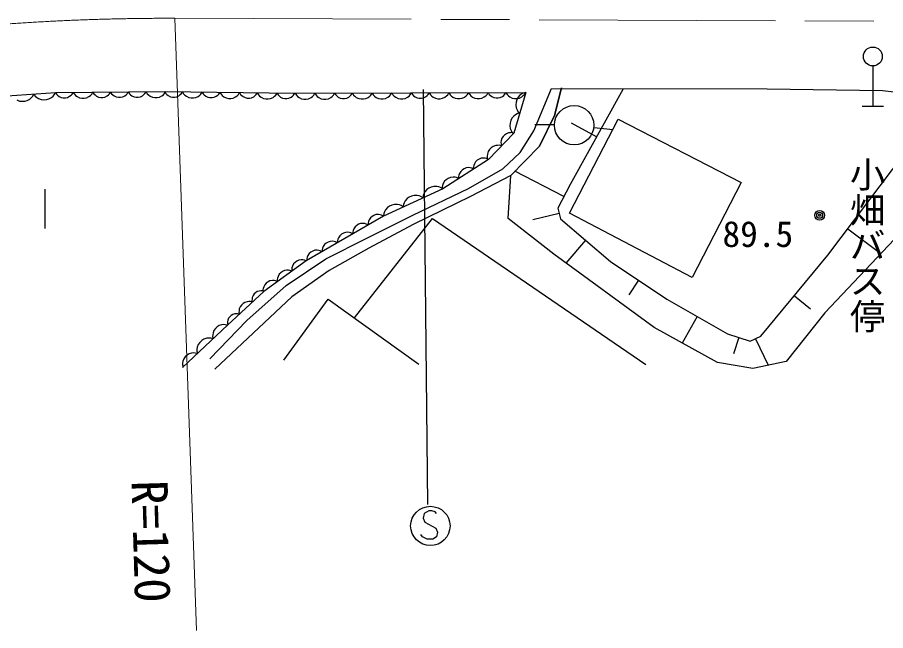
# Model space of a CAD drawing. Units: millimetres, scale not verified. Extents: x 40000 to 680000, y 20000 to 380000.
# Drawn here: x 313250 to 357348, y 238093 to 269251 of the extents above; entities that cross this region are included whole.
import ezdxf
from ezdxf.enums import TextEntityAlignment as Align

# ---------------------------------------------------------------- set-up
doc = ezdxf.new("R2010")
doc.units = ezdxf.units.MM
doc.header["$LTSCALE"] = 1000
doc.linetypes.add('CHAIN', pattern=[18.5, 12, -1.5, 3.5, -1.5])
for name, color, linetype, lineweight in [('M-BGD', 7, 'Continuous', 25), ('M-BGD-EXST', 7, 'Continuous', 25), ('M-BMK', 2, 'CHAIN', 13), ('M-STR-HTXT', 7, 'Continuous', 13)]:
    doc.layers.add(name, color=color, linetype=linetype, lineweight=lineweight)
doc.styles.add('@ＭＳ ゴシック', font='')
doc.styles.add('ＭＳ ゴシック', font='')
doc.styles.get('@ＭＳ ゴシック').set_extended_font_data('@MS Gothic')
doc.styles.get('ＭＳ ゴシック').set_extended_font_data('MS Gothic')

msp = doc.modelspace()

# ---------------------------------------------------------------- linework, layer by layer
at = {"layer": 'M-BGD'}
for p, q in [((356699, 266785), (356699, 264745)), ((315184, 265435), (320736, 265478)), ((319732, 265380), (319785, 265471)), ((319785, 265471), (319846, 265371)), ((320726, 265378), (320785, 265478)), ((320736, 265478), (327364, 265392)), ((320736, 265478), (320789, 265387)), ((339478, 263486), (340378, 265645)), ((340378, 265645), (351325, 265619)), ((340893, 265671), (340533, 264257)), ((340533, 264257), (340893, 265671)), ((343995, 265593), (341320, 260762)), ((351325, 265619), (357188, 265542)), ((357188, 265542), (361456, 265054)), ((310793, 265134), (315184, 265435)), ((313224, 265058), (313361, 265001)), ((313626, 264997), (313756, 265028)), ((313756, 265028), (313883, 265103)), ((313883, 265103), (313966, 265175)), ((313966, 265175), (314028, 265245)), ((314028, 265245), (314086, 265360)), ((314086, 265360), (314159, 265254)), ((314159, 265254), (314230, 265193)), ((314230, 265193), (314322, 265133)), ((314322, 265133), (314458, 265077)), ((314458, 265077), (314592, 265064)), ((314592, 265064), (314723, 265073)), ((314723, 265073), (314853, 265104)), ((314853, 265104), (314981, 265179)), ((314981, 265179), (315064, 265250)), ((315064, 265250), (315125, 265321)), ((315125, 265321), (315184, 265435)), ((315184, 265435), (315239, 265345)), ((315239, 265345), (315293, 265292)), ((315293, 265292), (315366, 265238)), ((315366, 265238), (315474, 265185)), ((315474, 265185), (315582, 265168)), ((315582, 265168), (315690, 265169)), ((315690, 265169), (315798, 265188)), ((315798, 265188), (315906, 265243)), ((315906, 265243), (315977, 265297)), ((315977, 265297), (316031, 265352)), ((316031, 265352), (316084, 265442)), ((316084, 265442), (316145, 265342)), ((316145, 265342), (316206, 265283)), ((316206, 265283), (316286, 265224)), ((316286, 265224), (316407, 265165)), ((316407, 265165), (316527, 265145)), ((316527, 265145), (316647, 265146)), ((316647, 265146), (316767, 265167)), ((316767, 265167), (316886, 265228)), ((316886, 265228), (316966, 265289)), ((316966, 265289), (317025, 265349)), ((317025, 265349), (317084, 265450)), ((317084, 265450), (317139, 265360)), ((317139, 265360), (317194, 265307)), ((317194, 265307), (317266, 265253)), ((317266, 265253), (317374, 265200)), ((317374, 265200), (317483, 265183)), ((317483, 265183), (317591, 265184)), ((317591, 265184), (317699, 265203)), ((317699, 265203), (317806, 265257)), ((317806, 265257), (317878, 265312)), ((317878, 265312), (317931, 265366)), ((317931, 265366), (317985, 265457)), ((317985, 265457), (318039, 265367)), ((318039, 265367), (318094, 265314)), ((318094, 265314), (318166, 265260)), ((318166, 265260), (318275, 265207)), ((318275, 265207), (318383, 265190)), ((318383, 265190), (318491, 265191)), ((318491, 265191), (318599, 265209)), ((318599, 265209), (318706, 265264)), ((318706, 265264), (318778, 265319)), ((318778, 265319), (318831, 265373)), ((318831, 265373), (318885, 265464)), ((318885, 265464), (318939, 265374)), ((318939, 265374), (318994, 265321)), ((318994, 265321), (319066, 265267)), ((319066, 265267), (319175, 265214)), ((319175, 265214), (319283, 265197)), ((319283, 265197), (319391, 265198)), ((319391, 265198), (319499, 265216)), ((319499, 265216), (319606, 265271)), ((319606, 265271), (319678, 265326)), ((319678, 265326), (319732, 265380)), ((319846, 265371), (319906, 265312)), ((319906, 265312), (319987, 265252)), ((319987, 265252), (320107, 265193)), ((320107, 265193), (320227, 265174)), ((320227, 265174), (320347, 265175)), ((320347, 265175), (320467, 265196)), ((320467, 265196), (320587, 265257)), ((320587, 265257), (320666, 265317)), ((320666, 265317), (320726, 265378)), ((320789, 265387), (320842, 265333)), ((320842, 265333), (320913, 265278)), ((320913, 265278), (321021, 265222)), ((321021, 265222), (321129, 265203)), ((321129, 265203), (321237, 265202)), ((321237, 265202), (321345, 265218)), ((321345, 265218), (321453, 265271)), ((321453, 265271), (321526, 265324)), ((321526, 265324), (321581, 265377)), ((321581, 265377), (321636, 265466)), ((321636, 265466), (321695, 265366)), ((321695, 265366), (321754, 265305)), ((321754, 265305), (321833, 265244)), ((321833, 265244), (321952, 265182)), ((321952, 265182), (322072, 265161)), ((322072, 265161), (322192, 265159)), ((322192, 265159), (322313, 265178)), ((322313, 265178), (322433, 265236)), ((322433, 265236), (322514, 265295)), ((322514, 265295), (322575, 265354)), ((322575, 265354), (322636, 265453)), ((322636, 265453), (322689, 265363)), ((322689, 265363), (322742, 265308)), ((322742, 265308), (322814, 265253)), ((322814, 265253), (322921, 265198)), ((322921, 265198), (323029, 265178)), ((323029, 265178), (323137, 265177)), ((323137, 265177), (323245, 265193)), ((323245, 265193), (323354, 265246)), ((323354, 265246), (323426, 265299)), ((323426, 265299), (323481, 265352)), ((323481, 265352), (323536, 265442)), ((323536, 265442), (323595, 265341)), ((323595, 265341), (323654, 265280)), ((323654, 265280), (323733, 265219)), ((323733, 265219), (323853, 265158)), ((323853, 265158), (323972, 265136)), ((323972, 265136), (324092, 265134)), ((324092, 265134), (324213, 265153)), ((324213, 265153), (324334, 265211)), ((324334, 265211), (324414, 265270)), ((324414, 265270), (324475, 265329)), ((324475, 265329), (324536, 265429)), ((324536, 265429), (324589, 265338)), ((324589, 265338), (324643, 265283)), ((324643, 265283), (324714, 265228)), ((324714, 265228), (324821, 265173)), ((324821, 265173), (324929, 265154)), ((324929, 265154), (325037, 265152)), ((325037, 265152), (325145, 265169)), ((325145, 265169), (325254, 265221)), ((325254, 265221), (325327, 265274)), ((325327, 265274), (325381, 265328)), ((325381, 265328), (325437, 265417)), ((325437, 265417), (325495, 265316)), ((325495, 265316), (325554, 265255)), ((325554, 265255), (325634, 265194)), ((325634, 265194), (325753, 265133)), ((325753, 265133), (325873, 265111)), ((325873, 265111), (325993, 265110)), ((325993, 265110), (326113, 265128)), ((326113, 265128), (326234, 265187)), ((326234, 265187), (326315, 265246)), ((326315, 265246), (326375, 265305)), ((326375, 265305), (326437, 265404)), ((326437, 265404), (326489, 265313)), ((326489, 265313), (326543, 265259)), ((326543, 265259), (326614, 265204)), ((326614, 265204), (326721, 265148)), ((326721, 265148), (326829, 265129)), ((326829, 265129), (326937, 265128)), ((326937, 265128), (327045, 265144)), ((327045, 265144), (327154, 265197)), ((327154, 265197), (327227, 265250)), ((327227, 265250), (327282, 265303)), ((327282, 265303), (327337, 265392)), ((327364, 265392), (339070, 265435)), ((327364, 265392), (327424, 265292)), ((327424, 265292), (327484, 265232)), ((327484, 265232), (327565, 265173)), ((327565, 265173), (327685, 265113)), ((327685, 265113), (327805, 265094)), ((327805, 265094), (327925, 265094)), ((327925, 265094), (328045, 265115)), ((328045, 265115), (328165, 265175)), ((328165, 265175), (328245, 265235)), ((328245, 265235), (328304, 265295)), ((328304, 265295), (328364, 265396)), ((328364, 265396), (328424, 265296)), ((328424, 265296), (328485, 265236)), ((328485, 265236), (328565, 265176)), ((328565, 265176), (328685, 265117)), ((328685, 265117), (328805, 265097)), ((328805, 265097), (328925, 265098)), ((328925, 265098), (329045, 265118)), ((329045, 265118), (329165, 265179)), ((329165, 265179), (329245, 265239)), ((329245, 265239), (329305, 265299)), ((329305, 265299), (329364, 265399)), ((329364, 265399), (329419, 265310)), ((329419, 265310), (329473, 265256)), ((329473, 265256), (329545, 265202)), ((329545, 265202), (329653, 265148)), ((329653, 265148), (329761, 265131)), ((329761, 265131), (329869, 265131)), ((329869, 265131), (329977, 265150)), ((329977, 265150), (330085, 265204)), ((330085, 265204), (330157, 265258)), ((330157, 265258), (330211, 265312)), ((330211, 265312), (330264, 265403)), ((330264, 265403), (330325, 265303)), ((330325, 265303), (330385, 265243)), ((330385, 265243), (330465, 265183)), ((330465, 265183), (330585, 265124)), ((330585, 265124), (330706, 265104)), ((330706, 265104), (330826, 265105)), ((330826, 265105), (330946, 265125)), ((330946, 265125), (331065, 265186)), ((331065, 265186), (331145, 265246)), ((331145, 265246), (331205, 265306)), ((331205, 265306), (331265, 265406)), ((331265, 265406), (331325, 265307)), ((331325, 265307), (331385, 265247)), ((331385, 265247), (331465, 265187)), ((331465, 265187), (331586, 265128)), ((331586, 265128), (331706, 265108)), ((331706, 265108), (331826, 265108)), ((331826, 265108), (331946, 265129)), ((331946, 265129), (332066, 265189)), ((332066, 265189), (332145, 265250)), ((332145, 265250), (332205, 265310)), ((332205, 265310), (332265, 265410)), ((332265, 265410), (332325, 265310)), ((332325, 265310), (332385, 265250)), ((332385, 265250), (332466, 265191)), ((332466, 265191), (332586, 265131)), ((332586, 265131), (332706, 265112)), ((332706, 265112), (332826, 265112)), ((332826, 265112), (332946, 265133)), ((332946, 265133), (333066, 265193)), ((333066, 265193), (333145, 265253)), ((333145, 265253), (333205, 265313)), ((333205, 265313), (333265, 265414)), ((333265, 265414), (333319, 265324)), ((333319, 265324), (333373, 265270)), ((333373, 265270), (333446, 265216)), ((333446, 265216), (333554, 265163)), ((333554, 265163), (333662, 265145)), ((333662, 265145), (333770, 265146)), ((333770, 265146), (333878, 265164)), ((333878, 265164), (333986, 265218)), ((333986, 265218), (334058, 265273)), ((334058, 265273), (334111, 265327)), ((334111, 265327), (334165, 265417)), ((334165, 265417), (334225, 265317)), ((334225, 265317), (334286, 265257)), ((334286, 265257), (334366, 265198)), ((334366, 265198), (334486, 265138)), ((334486, 265138), (334606, 265119)), ((334606, 265119), (334726, 265119)), ((334726, 265119), (334846, 265140)), ((334846, 265140), (334966, 265200)), ((334966, 265200), (335046, 265260)), ((335046, 265260), (335106, 265320)), ((335106, 265320), (335165, 265421)), ((335165, 265421), (335226, 265321)), ((335226, 265321), (335286, 265261)), ((335286, 265261), (335366, 265201)), ((335366, 265201), (335486, 265142)), ((335486, 265142), (335606, 265122)), ((335606, 265122), (335727, 265123)), ((335727, 265123), (335846, 265143)), ((335846, 265143), (335966, 265204)), ((335966, 265204), (336046, 265264)), ((336046, 265264), (336106, 265324)), ((336106, 265324), (336166, 265424)), ((336166, 265424), (336226, 265325)), ((336226, 265325), (336286, 265265)), ((336286, 265265), (336366, 265205)), ((336366, 265205), (336487, 265146)), ((336487, 265146), (336607, 265126)), ((336607, 265126), (336727, 265126)), ((336727, 265126), (336847, 265147)), ((336847, 265147), (336966, 265207)), ((336966, 265207), (337046, 265268)), ((337046, 265268), (337106, 265328)), ((337106, 265328), (337166, 265428)), ((337166, 265428), (337220, 265338)), ((337220, 265338), (337274, 265284)), ((337274, 265284), (337346, 265231)), ((337346, 265231), (337455, 265177)), ((337455, 265177), (337563, 265160)), ((337563, 265160), (337671, 265160)), ((337671, 265160), (337779, 265178)), ((337779, 265178), (337887, 265233)), ((337887, 265233), (337958, 265287)), ((337958, 265287), (338012, 265341)), ((338012, 265341), (338066, 265431)), ((338066, 265431), (338126, 265332)), ((338126, 265332), (338186, 265272)), ((338186, 265272), (338267, 265212)), ((338267, 265212), (338387, 265153)), ((338387, 265153), (338507, 265133)), ((339070, 265435), (338467, 263370)), ((338507, 265133), (338627, 265133)), ((338618, 265063), (338581, 264936)), ((338676, 265183), (338618, 265063)), ((338627, 265133), (338747, 265154)), ((338776, 265292), (338676, 265183)), ((338747, 265154), (338867, 265214)), ((338864, 265358), (338776, 265292)), ((338946, 265402), (338864, 265358)), ((338867, 265214), (338947, 265275)), ((339070, 265435), (338946, 265402)), ((338947, 265275), (339006, 265335)), ((339006, 265335), (339066, 265435)), ((313361, 265001), (313494, 264988)), ((313494, 264988), (313626, 264997)), ((338581, 264936), (338565, 264803)), ((338565, 264803), (338591, 264658)), ((338591, 264658), (338630, 264555)), ((356159, 264745), (357239, 264745)), ((338468, 264236), (338368, 264128)), ((338556, 264302), (338468, 264236)), ((338638, 264347), (338556, 264302)), ((338630, 264555), (338675, 264473)), ((338762, 264379), (338638, 264347)), ((338675, 264473), (338762, 264379)), ((340533, 264257), (339761, 262715)), ((339761, 262715), (340533, 264257)), ((338273, 263880), (338257, 263748)), ((338257, 263748), (338283, 263603)), ((338310, 264007), (338273, 263880)), ((338368, 264128), (338310, 264007)), ((340526, 263784), (339526, 263799)), ((341295, 259297), (343763, 264077)), ((342657, 263178), (341395, 263875)), ((343763, 264077), (350012, 260864)), ((338467, 263370), (337176, 262037)), ((337998, 263273), (337923, 263196)), ((338086, 263339), (337998, 263273)), ((338200, 263379), (338086, 263339)), ((338289, 263393), (338200, 263379)), ((338283, 263603), (338322, 263500)), ((338365, 263394), (338289, 263393)), ((338322, 263500), (338367, 263418)), ((338467, 263370), (338365, 263394)), ((338367, 263418), (338454, 263324)), ((338784, 262381), (339478, 263486)), ((342520, 263658), (343514, 263548)), ((337824, 262991), (337813, 262901)), ((337813, 262901), (337814, 262825)), ((337814, 262825), (337841, 262724)), ((337861, 263106), (337824, 262991)), ((337923, 263196), (337861, 263106)), ((337167, 262430), (337127, 262302)), ((337236, 262530), (337167, 262430)), ((337320, 262616), (337236, 262530)), ((337418, 262688), (337320, 262616)), ((337544, 262733), (337418, 262688)), ((337643, 262749), (337544, 262733)), ((337728, 262750), (337643, 262749)), ((337841, 262724), (337728, 262750)), ((337910, 261558), (338784, 262381)), ((339761, 262715), (338321, 261224)), ((338321, 261224), (339761, 262715)), ((354409, 257164), (358474, 262561)), ((337176, 262037), (334852, 260531)), ((336606, 261989), (336526, 261915)), ((336697, 262048), (336606, 261989)), ((336798, 262092), (336697, 262048)), ((336918, 262105), (336798, 262092)), ((337007, 262099), (336918, 262105)), ((337082, 262083), (337007, 262099)), ((337176, 262037), (337082, 262083)), ((337127, 262302), (337114, 262203)), ((337114, 262203), (337116, 262118)), ((337116, 262118), (337146, 262005)), ((335851, 261500), (335770, 261426)), ((335942, 261559), (335851, 261500)), ((336042, 261602), (335942, 261559)), ((336162, 261616), (336042, 261602)), ((336161, 260556), (337910, 261558)), ((336252, 261609), (336162, 261616)), ((336327, 261594), (336252, 261609)), ((336421, 261547), (336327, 261594)), ((336433, 261727), (336417, 261652)), ((336417, 261652), (336421, 261547)), ((336464, 261811), (336433, 261727)), ((336526, 261915), (336464, 261811)), ((335133, 261070), (335032, 261005)), ((335245, 261119), (335133, 261070)), ((335378, 261134), (335245, 261119)), ((335478, 261127), (335378, 261134)), ((335561, 261109), (335478, 261127)), ((335666, 261058), (335561, 261109)), ((335678, 261238), (335662, 261163)), ((335662, 261163), (335666, 261058)), ((335709, 261322), (335678, 261238)), ((335770, 261426), (335709, 261322)), ((338321, 261224), (336264, 260145)), ((338185, 259040), (338321, 261224)), ((341012, 260158), (338520, 261430)), ((334275, 260630), (334155, 260575)), ((334404, 260665), (334275, 260630)), ((334552, 260660), (334404, 260665)), ((334659, 260636), (334552, 260660)), ((334747, 260604), (334659, 260636)), ((334840, 260714), (334822, 260631)), ((334822, 260631), (334826, 260514)), ((334874, 260808), (334840, 260714)), ((334942, 260923), (334874, 260808)), ((335032, 261005), (334942, 260923)), ((341320, 260762), (340703, 259554)), ((350012, 260864), (347517, 256033)), ((314664, 258530), (314664, 260530)), ((334852, 260531), (331840, 259155)), ((333403, 260208), (333274, 260173)), ((333333, 259194), (336161, 260556)), ((333551, 260203), (333403, 260208)), ((333658, 260179), (333551, 260203)), ((333746, 260147), (333658, 260179)), ((333866, 260201), (333852, 260074)), ((333899, 260289), (333866, 260201)), ((333951, 260385), (333899, 260289)), ((334044, 260500), (333951, 260385)), ((334155, 260575), (334044, 260500)), ((334852, 260531), (334747, 260604)), ((332403, 259751), (332274, 259716)), ((332550, 259745), (332403, 259751)), ((332658, 259722), (332550, 259745)), ((332865, 259744), (332851, 259617)), ((332898, 259832), (332865, 259744)), ((332951, 259928), (332898, 259832)), ((333043, 260043), (332951, 259928)), ((333154, 260118), (333043, 260043)), ((333274, 260173), (333154, 260118)), ((336264, 260145), (333358, 258731)), ((333852, 260074), (333746, 260147)), ((331897, 259375), (331865, 259287)), ((331950, 259471), (331897, 259375)), ((332043, 259586), (331950, 259471)), ((332153, 259661), (332043, 259586)), ((332274, 259716), (332153, 259661)), ((332745, 259689), (332658, 259722)), ((332851, 259617), (332745, 259689)), ((340703, 259554), (340832, 259014)), ((347517, 256033), (341295, 259297)), ((331840, 259155), (327923, 256875)), ((330366, 253979), (334336, 259040)), ((330993, 258037), (333333, 259194)), ((331083, 258881), (331063, 258807)), ((331118, 258964), (331083, 258881)), ((331184, 259065), (331118, 258964)), ((331268, 259134), (331184, 259065)), ((331362, 259189), (331268, 259134)), ((331464, 259228), (331362, 259189)), ((331584, 259235), (331464, 259228)), ((331674, 259225), (331584, 259235)), ((331748, 259205), (331674, 259225)), ((331840, 259155), (331748, 259205)), ((331865, 259287), (331850, 259160)), ((334336, 259040), (345161, 251612)), ((340499, 257215), (338185, 259040)), ((340767, 259284), (339435, 258967)), ((340832, 259014), (343377, 256855)), ((330305, 258428), (330285, 258354)), ((330340, 258511), (330305, 258428)), ((330406, 258612), (330340, 258511)), ((330490, 258682), (330406, 258612)), ((330584, 258736), (330490, 258682)), ((330686, 258775), (330584, 258736)), ((330807, 258782), (330686, 258775)), ((330896, 258772), (330807, 258782)), ((330970, 258752), (330896, 258772)), ((331062, 258702), (330970, 258752)), ((331063, 258807), (331062, 258702)), ((333358, 258731), (331096, 257523)), ((358396, 258628), (354256, 254234)), ((355425, 258513), (357100, 257252)), ((328910, 256984), (330993, 258037)), ((329527, 257975), (329507, 257901)), ((329562, 258058), (329527, 257975)), ((329628, 258159), (329562, 258058)), ((329712, 258229), (329628, 258159)), ((329806, 258283), (329712, 258229)), ((329908, 258322), (329806, 258283)), ((330029, 258330), (329908, 258322)), ((330118, 258319), (330029, 258330)), ((330192, 258300), (330118, 258319)), ((330284, 258249), (330192, 258300)), ((330285, 258354), (330284, 258249)), ((328784, 257605), (328749, 257522)), ((328850, 257706), (328784, 257605)), ((328935, 257776), (328850, 257706)), ((329028, 257830), (328935, 257776)), ((329130, 257869), (329028, 257830)), ((329251, 257877), (329130, 257869)), ((329340, 257866), (329251, 257877)), ((329414, 257847), (329340, 257866)), ((329506, 257796), (329414, 257847)), ((329507, 257901), (329506, 257796)), ((342105, 257935), (341113, 256766)), ((328006, 257152), (327971, 257069)), ((328072, 257253), (328006, 257152)), ((328157, 257323), (328072, 257253)), ((328250, 257377), (328157, 257323)), ((328352, 257416), (328250, 257377)), ((328473, 257424), (328352, 257416)), ((328562, 257414), (328473, 257424)), ((328636, 257394), (328562, 257414)), ((328728, 257343), (328636, 257394)), ((328730, 257448), (328728, 257343)), ((328749, 257522), (328730, 257448)), ((331096, 257523), (329090, 256393)), ((345591, 253488), (340499, 257215)), ((351015, 253051), (354409, 257164)), ((327923, 256875), (325771, 255326)), ((326904, 255621), (328910, 256984)), ((327279, 256722), (327223, 256615)), ((327356, 256800), (327279, 256722)), ((327444, 256863), (327356, 256800)), ((327542, 256911), (327444, 256863)), ((327661, 256930), (327542, 256911)), ((327751, 256929), (327661, 256930)), ((327827, 256916), (327751, 256929)), ((327923, 256875), (327827, 256916)), ((327952, 256996), (327950, 256891)), ((327971, 257069), (327952, 256996)), ((343377, 256855), (346232, 254928)), ((326626, 256274), (326549, 256196)), ((326713, 256337), (326626, 256274)), ((326812, 256385), (326713, 256337)), ((326931, 256405), (326812, 256385)), ((327021, 256403), (326931, 256405)), ((327096, 256391), (327021, 256403)), ((327193, 256349), (327096, 256391)), ((327196, 256529), (327184, 256454)), ((327184, 256454), (327193, 256349)), ((329090, 256393), (327187, 255056)), ((327223, 256615), (327196, 256529)), ((325983, 255811), (325895, 255748)), ((326081, 255860), (325983, 255811)), ((326200, 255879), (326081, 255860)), ((326290, 255877), (326200, 255879)), ((326366, 255865), (326290, 255877)), ((326462, 255823), (326366, 255865)), ((326466, 256003), (326453, 255928)), ((326453, 255928), (326462, 255823)), ((326493, 256089), (326466, 256003)), ((326549, 256196), (326493, 256089)), ((344805, 255891), (344309, 255158)), ((325771, 255326), (323921, 253606)), ((324898, 253848), (326904, 255621)), ((325534, 255346), (325431, 255316)), ((325614, 255355), (325534, 255346)), ((325682, 255352), (325614, 255355)), ((325771, 255326), (325682, 255352)), ((325735, 255478), (325723, 255402)), ((325723, 255402), (325732, 255298)), ((325762, 255564), (325735, 255478)), ((325818, 255670), (325762, 255564)), ((325895, 255748), (325818, 255670)), ((327187, 255056), (323278, 251381)), ((325169, 254941), (325166, 254873)), ((325183, 255019), (325169, 254941)), ((325220, 255120), (325183, 255019)), ((325280, 255197), (325220, 255120)), ((325350, 255262), (325280, 255197)), ((325431, 255316), (325350, 255262)), ((326776, 251843), (329038, 254928)), ((329038, 254928), (333641, 251638)), ((346232, 254928), (349317, 253180)), ((352712, 255107), (353524, 254438)), ((324566, 254549), (324523, 254436)), ((324632, 254636), (324566, 254549)), ((324712, 254710), (324632, 254636)), ((324803, 254770), (324712, 254710)), ((324919, 254804), (324803, 254770)), ((325008, 254814), (324919, 254804)), ((325085, 254811), (325008, 254814)), ((325186, 254782), (325085, 254811)), ((325166, 254873), (325186, 254782)), ((324035, 254039), (323975, 253962)), ((324105, 254105), (324035, 254039)), ((324186, 254158), (324105, 254105)), ((324289, 254189), (324186, 254158)), ((324369, 254197), (324289, 254189)), ((324437, 254195), (324369, 254197)), ((324526, 254169), (324437, 254195)), ((324507, 254348), (324505, 254271)), ((324505, 254271), (324526, 254169)), ((324523, 254436), (324507, 254348)), ((347775, 254054), (347010, 252705)), ((354256, 254234), (352302, 251766)), ((323921, 253606), (321640, 251455)), ((323021, 251895), (324898, 253848)), ((323496, 253590), (323395, 253522)), ((323624, 253629), (323496, 253590)), ((323724, 253640), (323624, 253629)), ((323808, 253637), (323724, 253640)), ((323921, 253606), (323808, 253637)), ((323924, 253783), (323921, 253715)), ((323921, 253715), (323941, 253624)), ((323938, 253862), (323924, 253783)), ((323975, 253962), (323938, 253862)), ((323188, 253217), (323171, 253118)), ((323234, 253343), (323188, 253217)), ((323307, 253440), (323234, 253343)), ((323395, 253522), (323307, 253440)), ((348805, 251715), (345591, 253488)), ((349317, 253180), (350475, 252794)), ((322519, 252737), (322438, 252631)), ((322615, 252828), (322519, 252737)), ((322726, 252902), (322615, 252828)), ((322867, 252945), (322726, 252902)), ((322976, 252957), (322867, 252945)), ((323070, 252954), (322976, 252957)), ((323193, 252920), (323070, 252954)), ((323171, 253118), (323168, 253034)), ((323168, 253034), (323193, 252920)), ((349896, 252987), (349620, 252159)), ((350475, 252794), (351015, 253051)), ((350745, 252923), (351388, 251573)), ((322368, 252384), (322365, 252290)), ((322365, 252290), (322393, 252165)), ((322387, 252492), (322368, 252384)), ((322438, 252631), (322387, 252492)), ((321706, 251902), (321660, 251776)), ((321780, 251999), (321706, 251902)), ((321867, 252081), (321780, 251999)), ((321968, 252149), (321867, 252081)), ((322096, 252188), (321968, 252149)), ((322196, 252199), (322096, 252188)), ((322281, 252197), (322196, 252199)), ((322393, 252165), (322281, 252197)), ((321643, 251678), (321640, 251593)), ((321640, 251593), (321665, 251479)), ((321660, 251776), (321643, 251678)), ((350605, 251407), (348805, 251715)), ((352302, 251766), (350605, 251407))]:
    msp.add_line(p, q, dxfattribs=at)
for centre, major_axis in [((356699, 267264), (480, 0)), ((341526, 263769), (1000, 0)), ((353999, 259194), (250, 0)), ((353999, 259194), (150, 0)), ((353999, 259194), (50, 0))]:
    msp.add_ellipse(centre, major_axis=major_axis, ratio=0.999483, dxfattribs=at)
at = {"layer": 'M-BGD-EXST'}
for p, q in [((333852, 265585), (334073, 244505)), ((333905, 244052), (333865, 243812)), ((334145, 244172), (333905, 244052)), ((334305, 244172), (334145, 244172)), ((334465, 244132), (334305, 244172)), ((334545, 244052), (334465, 244132)), ((333865, 243812), (333945, 243612)), ((333945, 243612), (334505, 243292)), ((334505, 243292), (334585, 243092)), ((334585, 243092), (334545, 242852)), ((333824, 242852), (333744, 242972)), ((334065, 242732), (333824, 242852)), ((334345, 242732), (334065, 242732)), ((334545, 242852), (334345, 242732))]:
    msp.add_line(p, q, dxfattribs=at)
msp.add_ellipse((334225, 243412), major_axis=(1000, 0), ratio=0.999483, dxfattribs=at)
at = {"layer": 'M-BMK'}
msp.add_line((321252, 269205), (373867, 268989), dxfattribs=at)
msp.add_ellipse((320897, 154241), major_axis=(115023, 0), ratio=0.999483, start_param=1.567708, end_param=1.962831, dxfattribs=at)
at = {"layer": 'M-STR-HTXT'}
msp.add_line((321252, 269205), (322348, 238093), dxfattribs=at)

# ---------------------------------------------------------------- texts
at = {"layer": 'M-STR-HTXT', "style": '@ＭＳ ゴシック'}
msp.add_text('小畑バス停', height=1320, rotation=270, dxfattribs=at).set_placement((356409, 262181), align=Align.MIDDLE_LEFT)
at = {"layer": 'M-STR-HTXT', "style": 'ＭＳ ゴシック'}
msp.add_text('89.5', height=1320, dxfattribs=at).set_placement((349062, 257189), align=Align.BOTTOM_LEFT)
msp.add_text('R=120', height=1833, rotation=271.701, dxfattribs=at).set_placement((318497, 245701), align=Align.BOTTOM_LEFT)

doc.saveas('drawing.dxf')
